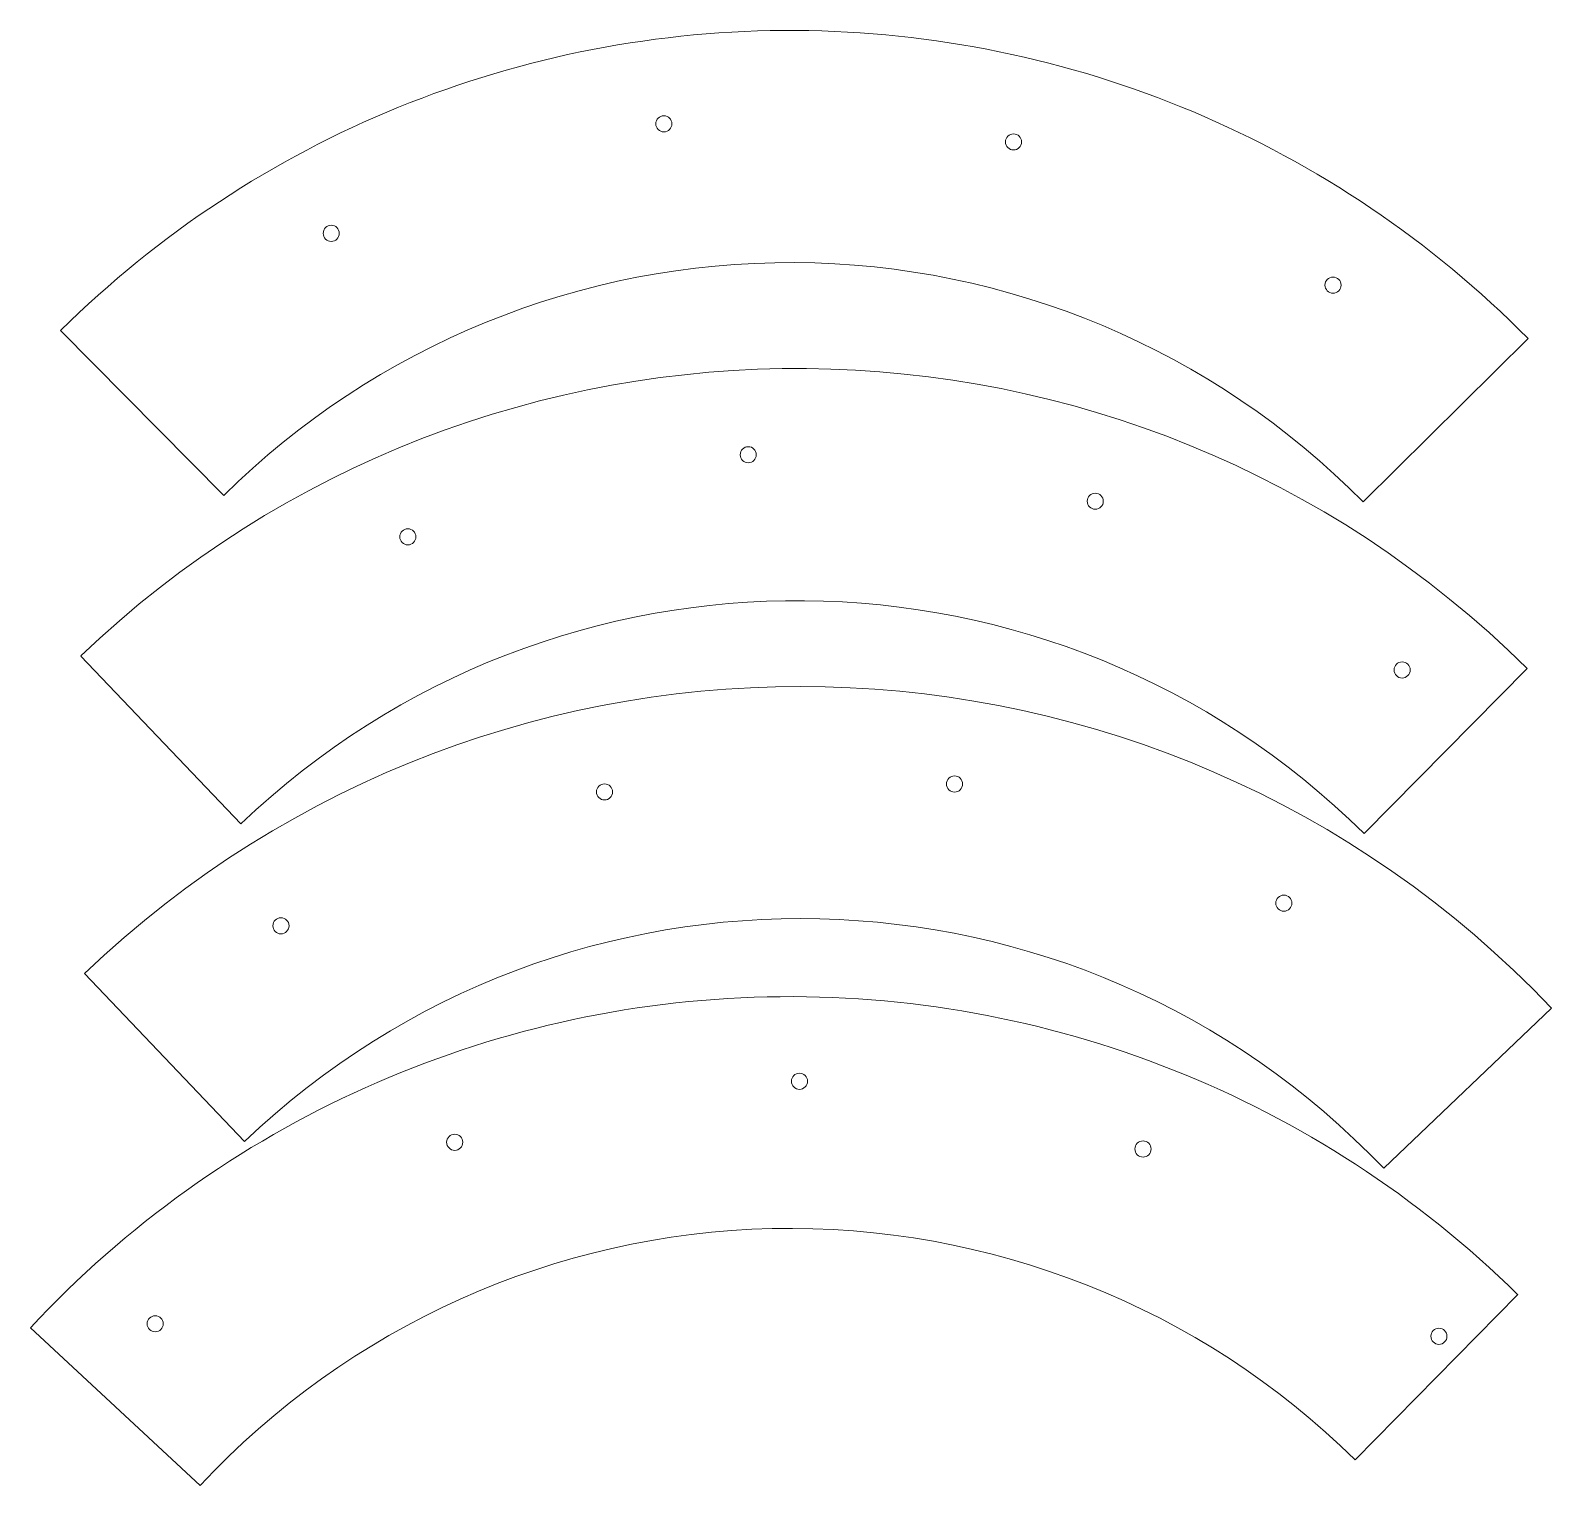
# Model space of a CAD drawing. Header units: inches. Extents: x 0.3 to 23.9, y 0.6 to 23.2.
import ezdxf

# ---------------------------------------------------------------- set-up
doc = ezdxf.new("R2010")
doc.units = ezdxf.units.IN
doc.header["$MEASUREMENT"] = 0
doc.layers.add('cut', color=6, linetype='Continuous', lineweight=0)

msp = doc.modelspace()

# ---------------------------------------------------------------- linework, layer by layer
at = {"layer": 'cut'}
for p, q in [((3.264, 15.955), (0.733, 18.515)), ((20.942, 15.859), (23.501, 18.39)), ((3.532, 10.863), (1.049, 13.463)), ((20.956, 10.712), (23.488, 13.271)), ((1.103, 8.542), (3.588, 5.937)), ((23.866, 8.004), (21.261, 5.519)), ((0.265, 3.046), (2.898, 0.598))]:
    msp.add_line(p, q, dxfattribs=at)
msp.add_lwpolyline([(20.82, 0.997), (23.342, 3.56)], dxfattribs=at)
for centre in [(10.093, 21.72), (15.518, 21.439), (4.932, 20.021), (20.475, 19.218), (11.402, 16.587), (16.786, 15.866), (6.121, 15.314), (21.547, 13.249), (14.603, 11.48), (9.172, 11.357), (19.712, 9.632), (4.152, 9.281), (12.197, 6.869), (6.848, 5.923), (17.527, 5.819), (2.201, 3.108), (22.118, 2.914)]:
    msp.add_circle(centre, 0.125, dxfattribs=at)
for centre, radius, start, end in [((12.055, 7.068), 16.1, 44.6866, 134.6866), ((12.055, 7.068), 12.5, 44.6866, 134.6866), ((12.166, 1.824), 16.1, 45.3147, 133.6884), ((12.166, 1.824), 12.5, 45.3147, 133.6884), ((12.216, -3.108), 16.1, 43.6461, 133.6461), ((12.216, -3.108), 12.5, 43.6461, 133.6461), ((12.053, -7.913), 16.095, 45.4614, 137.0878), ((12.053, -7.913), 12.5, 45.4614, 137.0878)]:
    msp.add_arc(centre, radius, start, end, dxfattribs=at)

doc.saveas('drawing.dxf')
